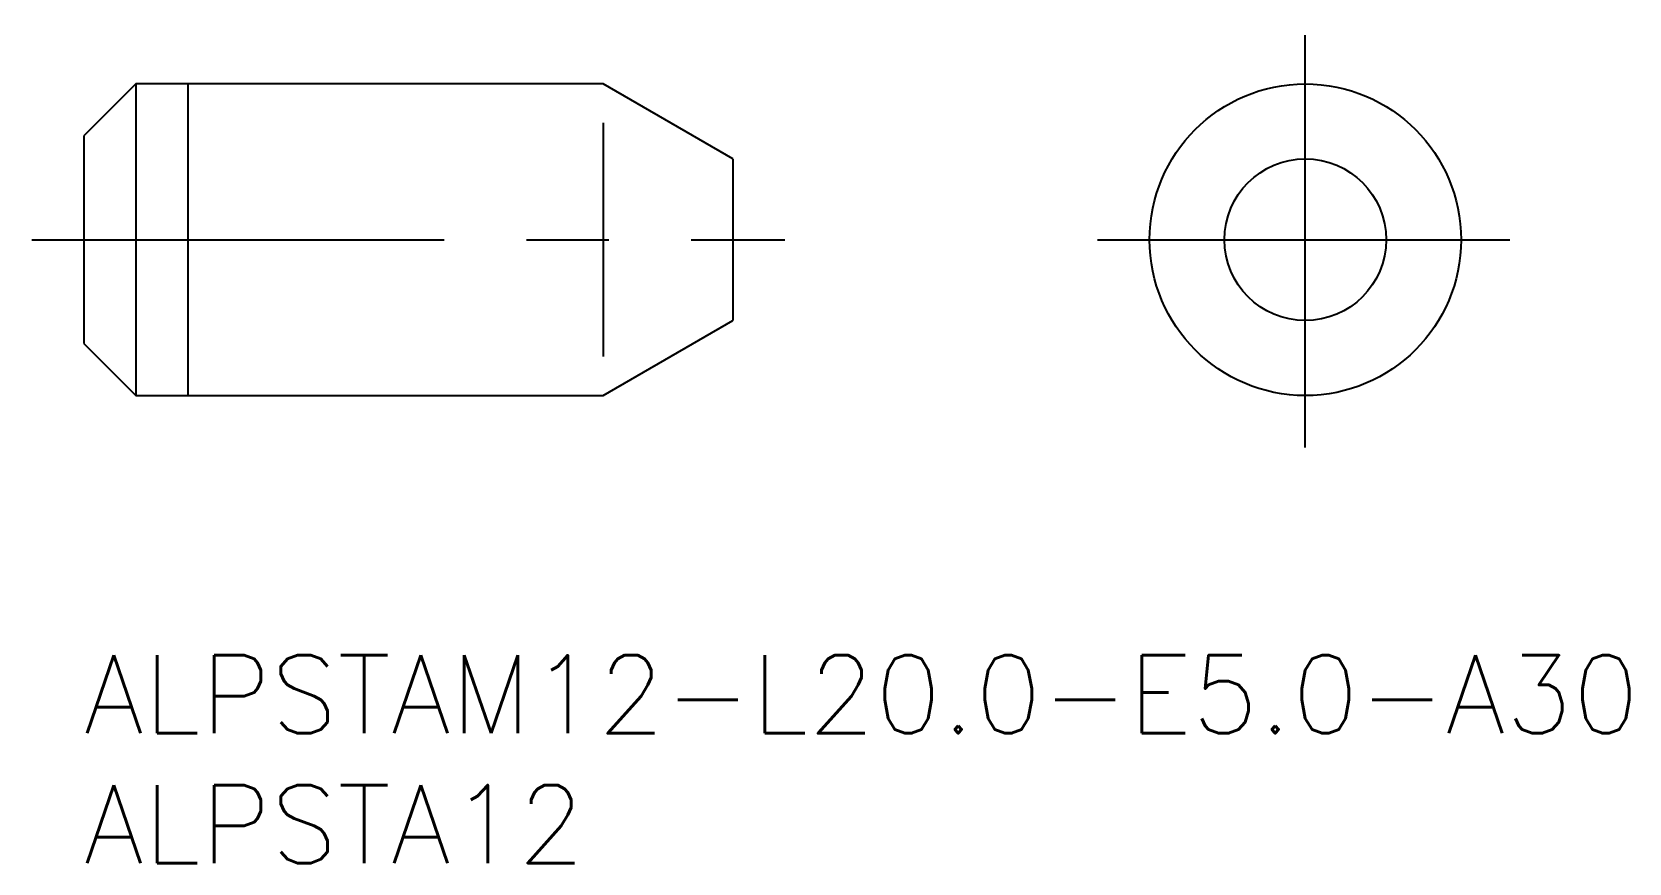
# Model space of a CAD drawing. Extents: x -2 to 59.5, y -8 to 24.
import ezdxf

# ---------------------------------------------------------------- set-up
doc = ezdxf.new("R2010")
doc.units = 0
doc.header["$LTSCALE"] = 0.5
doc.linetypes.add('CENTER', pattern=[50.8, 31.75, -6.35, 6.35, -6.35])
for name, color, linetype in [('MSM_CENTER', 1, 'CENTER'), ('MSM_CONTINUOUS', 7, 'CONTINUOUS'), ('MSM_NARROW', 5, 'CONTINUOUS'), ('MSM_PART_NUMBER', 7, 'CONTINUOUS')]:
    doc.layers.add(name, color=color, linetype=linetype)
doc.styles.get("Standard").update_dxf_attribs({"font": 'txt.shx', "height": 3, "bigfont": 'bigfont.shx'})

# ---------------------------------------------------------------- blocks, each defined once
blk = doc.blocks.new('*U10')
at = {"layer": 'MSM_PART_NUMBER'}
blk.add_text('ALPSTAM12-L20.0-E5.0-A30', height=3, dxfattribs=at).set_placement((0, -3))
blk = doc.blocks.new('*U11')
at = {"layer": 'MSM_PART_NUMBER'}
blk.add_text('ALPSTA12', height=3, dxfattribs=at).set_placement((0, -8))

msp = doc.modelspace()

# ---------------------------------------------------------------- linework, layer by layer
at = {"layer": 'MSM_CENTER'}
for p, q in [((47.056, 8), (47.056, 24)), ((-2, 16), (27, 16)), ((39.056, 16), (55.056, 16))]:
    msp.add_line(p, q, dxfattribs=at)
at = {"layer": 'MSM_CONTINUOUS'}
for p, q in [((2, 22), (0, 20)), ((20, 22), (2, 22)), ((2, 22), (2, 10)), ((25, 19.113), (20, 22)), ((0, 20), (0, 12)), ((25, 19.113), (25, 12.887)), ((20, 10), (25, 12.887)), ((0, 12), (2, 10)), ((2, 10), (20, 10))]:
    msp.add_line(p, q, dxfattribs=at)
for radius in [6, 3.113]:
    msp.add_circle((47.056, 16), radius, dxfattribs=at)
at = {"layer": 'MSM_NARROW'}
for p, q in [((4, 22), (4, 10)), ((20, 20.5), (20, 11.5))]:
    msp.add_line(p, q, dxfattribs=at)

# ---------------------------------------------------------------- block references
at = {"layer": 'MSM_CONTINUOUS'}
for name in ['*U10', '*U11']:
    msp.add_blockref(name, (0, 0), dxfattribs=at)

doc.saveas('drawing.dxf')
